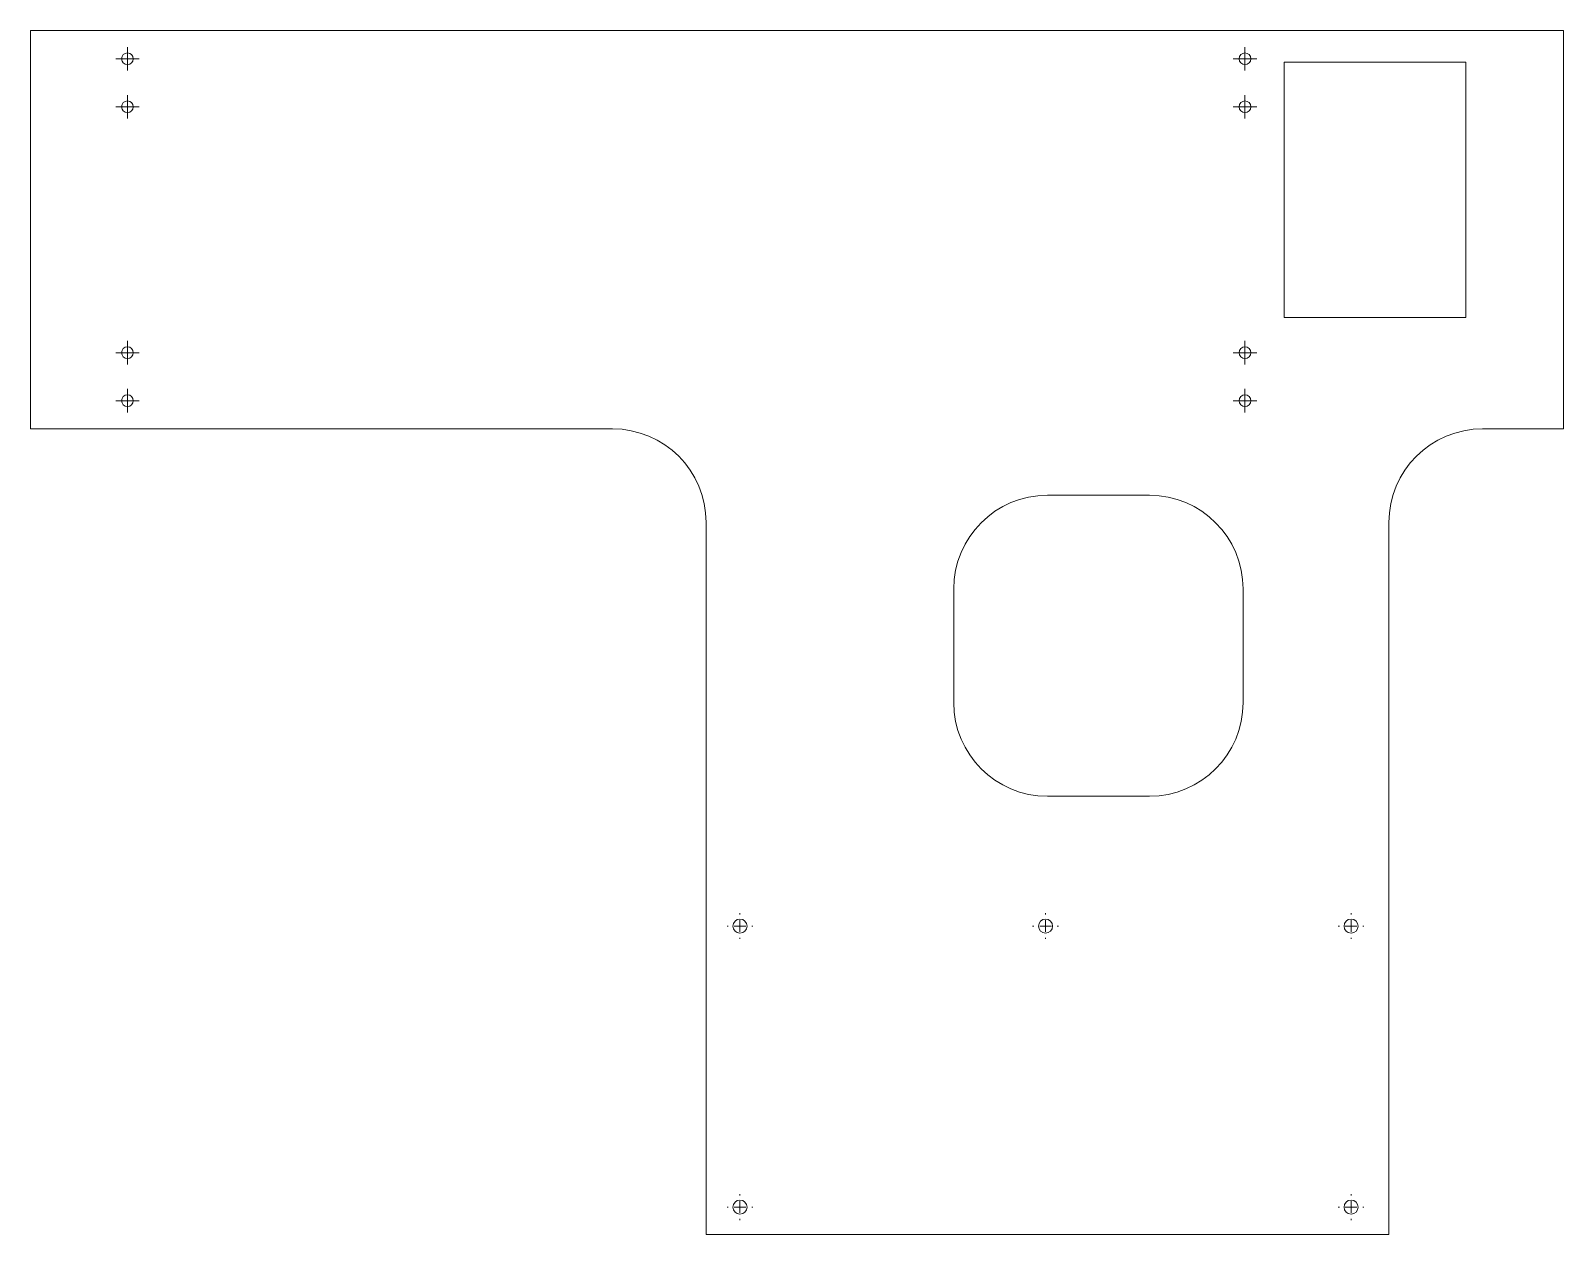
# Model space of a CAD drawing. Header units: millimetres. Extents: x 191 to 846, y 194 to 708.
import ezdxf

# ---------------------------------------------------------------- set-up
doc = ezdxf.new("R2010")
doc.units = ezdxf.units.MM

# ---------------------------------------------------------------- blocks, each defined once
blk = doc.blocks.new('SW_CENTERMARKSYMBOL_0')
at = {"color": 0, "linetype": 'Continuous', "lineweight": 0}
for p, q in [((-2.5, 0), (-5, 0)), ((0, 0), (-2.5, 0)), ((0, 2.5), (0, 5)), ((0, 0), (0, 2.5)), ((0, 0), (0, -2.5)), ((0, 0), (2.5, 0)), ((2.5, 0), (5, 0)), ((0, -2.5), (0, -5))]:
    blk.add_line(p, q, dxfattribs=at)
blk = doc.blocks.new('SW_CENTERMARKSYMBOL_1')
at = {"color": 0, "linetype": 'Continuous', "lineweight": 0}
for p, q in [((-2.5, 0), (-5, 0)), ((0, 0), (-2.5, 0)), ((0, 2.5), (0, 5)), ((0, 0), (0, 2.5)), ((0, 0), (0, -2.5)), ((0, 0), (2.5, 0)), ((2.5, 0), (5, 0)), ((0, -2.5), (0, -5))]:
    blk.add_line(p, q, dxfattribs=at)
blk = doc.blocks.new('SW_CENTERMARKSYMBOL_2')
at = {"color": 0, "linetype": 'Continuous', "lineweight": 0}
for p, q in [((-2.5, 0), (-5, 0)), ((0, 0), (-2.5, 0)), ((0, 2.5), (0, 5)), ((0, 0), (0, 2.5)), ((0, 0), (0, -2.5)), ((0, 0), (2.5, 0)), ((2.5, 0), (5, 0)), ((0, -2.5), (0, -5))]:
    blk.add_line(p, q, dxfattribs=at)
blk = doc.blocks.new('SW_CENTERMARKSYMBOL_3')
at = {"color": 0, "linetype": 'Continuous', "lineweight": 0}
for p, q in [((-2.5, 0), (-5, 0)), ((0, 0), (-2.5, 0)), ((0, 2.5), (0, 5)), ((0, 0), (0, 2.5)), ((0, 0), (0, -2.5)), ((0, 0), (2.5, 0)), ((2.5, 0), (5, 0)), ((0, -2.5), (0, -5))]:
    blk.add_line(p, q, dxfattribs=at)
blk = doc.blocks.new('SW_CENTERMARKSYMBOL_4')
at = {"color": 0, "linetype": 'Continuous', "lineweight": 0}
for p, q in [((-2.5, 0), (-5, 0)), ((0, 0), (-2.5, 0)), ((0, 2.5), (0, 5)), ((0, 0), (0, 2.5)), ((0, 0), (0, -2.5)), ((0, 0), (2.5, 0)), ((2.5, 0), (5, 0)), ((0, -2.5), (0, -5))]:
    blk.add_line(p, q, dxfattribs=at)
blk = doc.blocks.new('SW_CENTERMARKSYMBOL_5')
at = {"color": 0, "linetype": 'Continuous', "lineweight": 0}
for p, q in [((-2.5, 0), (-5, 0)), ((0, 0), (-2.5, 0)), ((0, 2.5), (0, 5)), ((0, 0), (0, 2.5)), ((0, 0), (0, -2.5)), ((0, 0), (2.5, 0)), ((2.5, 0), (5, 0)), ((0, -2.5), (0, -5))]:
    blk.add_line(p, q, dxfattribs=at)
blk = doc.blocks.new('SW_CENTERMARKSYMBOL_6')
at = {"color": 0, "linetype": 'Continuous', "lineweight": 0}
for p, q in [((-2.5, 0), (-5, 0)), ((0, 0), (-2.5, 0)), ((0, 2.5), (0, 5)), ((0, 0), (0, 2.5)), ((0, 0), (0, -2.5)), ((0, 0), (2.5, 0)), ((2.5, 0), (5, 0)), ((0, -2.5), (0, -5))]:
    blk.add_line(p, q, dxfattribs=at)
blk = doc.blocks.new('SW_CENTERMARKSYMBOL_7')
at = {"color": 0, "linetype": 'Continuous', "lineweight": 0}
for p, q in [((-2.5, 0), (-5, 0)), ((0, 0), (-2.5, 0)), ((0, 2.5), (0, 5)), ((0, 0), (0, 2.5)), ((0, 0), (0, -2.5)), ((0, 0), (2.5, 0)), ((2.5, 0), (5, 0)), ((0, -2.5), (0, -5))]:
    blk.add_line(p, q, dxfattribs=at)
blk = doc.blocks.new('SW_CENTERMARKSYMBOL_8')
at = {"color": 0, "linetype": 'Continuous', "lineweight": 0}
for p, q in [((-5, 0), (-5.5, 0)), ((0, 0), (-2.5, 0)), ((0, 5), (0, 5.5)), ((0, 0), (0, 2.5)), ((0, 0), (0, -2.5)), ((0, 0), (2.5, 0)), ((5, 0), (5.5, 0)), ((0, -5), (0, -5.5))]:
    blk.add_line(p, q, dxfattribs=at)
blk = doc.blocks.new('SW_CENTERMARKSYMBOL_9')
at = {"color": 0, "linetype": 'Continuous', "lineweight": 0}
for p, q in [((-5, 0), (-5.5, 0)), ((0, 0), (-2.5, 0)), ((0, 5), (0, 5.5)), ((0, 0), (0, 2.5)), ((0, 0), (0, -2.5)), ((0, 0), (2.5, 0)), ((5, 0), (5.5, 0)), ((0, -5), (0, -5.5))]:
    blk.add_line(p, q, dxfattribs=at)
blk = doc.blocks.new('SW_CENTERMARKSYMBOL_10')
at = {"color": 0, "linetype": 'Continuous', "lineweight": 0}
for p, q in [((-5, 0), (-5.5, 0)), ((0, 0), (-2.5, 0)), ((0, 5), (0, 5.5)), ((0, 0), (0, 2.5)), ((0, 0), (0, -2.5)), ((0, 0), (2.5, 0)), ((5, 0), (5.5, 0)), ((0, -5), (0, -5.5))]:
    blk.add_line(p, q, dxfattribs=at)
blk = doc.blocks.new('SW_CENTERMARKSYMBOL_11')
at = {"color": 0, "linetype": 'Continuous', "lineweight": 0}
for p, q in [((-5, 0), (-5.5, 0)), ((0, 0), (-2.5, 0)), ((0, 5), (0, 5.5)), ((0, 0), (0, 2.5)), ((0, 0), (0, -2.5)), ((0, 0), (2.5, 0)), ((5, 0), (5.5, 0)), ((0, -5), (0, -5.5))]:
    blk.add_line(p, q, dxfattribs=at)
blk = doc.blocks.new('SW_CENTERMARKSYMBOL_12')
at = {"color": 0, "linetype": 'Continuous', "lineweight": 0}
for p, q in [((-5, 0), (-5.5, 0)), ((0, 0), (-2.5, 0)), ((0, 5), (0, 5.5)), ((0, 0), (0, 2.5)), ((0, 0), (0, -2.5)), ((0, 0), (2.5, 0)), ((5, 0), (5.5, 0)), ((0, -5), (0, -5.5))]:
    blk.add_line(p, q, dxfattribs=at)

msp = doc.modelspace()

# ---------------------------------------------------------------- linework, layer by layer
at = {"color": 7, "linetype": 'Continuous', "lineweight": 15}
for p, q in [((191.3, 538.12), (191.3, 708.12)), ((191.3, 708.12), (845.92, 708.12)), ((845.92, 708.12), (845.92, 538.12)), ((726.74, 694.7), (726.74, 585.62)), ((804.22, 694.7), (726.74, 694.7)), ((804.22, 694.7), (804.22, 585.62)), ((804.22, 585.62), (726.74, 585.62)), ((191.3, 538.12), (439.79, 538.12)), ((811.43, 538.12), (845.92, 538.12)), ((669.14, 509.74), (625.54, 509.74)), ((479.79, 194.18), (479.79, 498.12)), ((771.43, 498.12), (771.43, 194.18)), ((585.54, 469.74), (585.54, 421.22)), ((709.14, 469.74), (709.14, 421.22)), ((669.14, 381.22), (625.54, 381.22)), ((771.43, 194.18), (479.79, 194.18))]:
    msp.add_line(p, q, dxfattribs=at)
for centre, radius in [((232.65, 696.12), 2.5), ((709.95, 696.12), 2.5), ((232.65, 675.62), 2.5), ((709.95, 675.62), 2.5), ((232.65, 570.62), 2.5), ((709.95, 570.62), 2.5), ((232.65, 550.12), 2.5), ((709.95, 550.12), 2.5), ((494.26, 325.8), 3), ((624.76, 325.8), 3), ((755.25, 325.8), 3), ((494.26, 205.8), 3), ((755.25, 205.8), 3)]:
    msp.add_circle(centre, radius, dxfattribs=at)
for centre, start, end in [((439.79, 498.12), 0, 90), ((811.43, 498.12), 90, 180), ((625.54, 469.74), 90, 180), ((669.14, 469.74), 0, 90), ((625.54, 421.22), 180, 270), ((669.14, 421.22), 270, 0)]:
    msp.add_arc(centre, 40, start, end, dxfattribs=at)

# ---------------------------------------------------------------- block references
at = {"color": 7, "linetype": 'Continuous', "lineweight": 0}
for name, p in [('SW_CENTERMARKSYMBOL_7', (232.65, 696.12)), ('SW_CENTERMARKSYMBOL_6', (709.95, 696.12)), ('SW_CENTERMARKSYMBOL_0', (232.65, 675.62)), ('SW_CENTERMARKSYMBOL_5', (709.95, 675.62)), ('SW_CENTERMARKSYMBOL_1', (232.65, 570.62)), ('SW_CENTERMARKSYMBOL_4', (709.95, 570.62)), ('SW_CENTERMARKSYMBOL_2', (232.65, 550.12)), ('SW_CENTERMARKSYMBOL_3', (709.95, 550.12)), ('SW_CENTERMARKSYMBOL_10', (494.26, 325.8)), ('SW_CENTERMARKSYMBOL_11', (624.76, 325.8)), ('SW_CENTERMARKSYMBOL_12', (755.25, 325.8)), ('SW_CENTERMARKSYMBOL_9', (494.26, 205.8)), ('SW_CENTERMARKSYMBOL_8', (755.25, 205.8))]:
    msp.add_blockref(name, p, dxfattribs=at)

doc.saveas('drawing.dxf')
